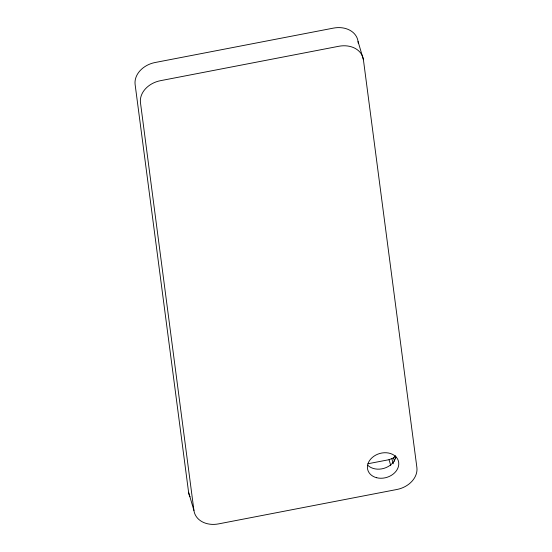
<?xml version="1.0" encoding="UTF-8"?>
<svg xmlns="http://www.w3.org/2000/svg" width="552" height="552" viewBox="0 0 552 552"><rect width="100%" height="100%" fill="white"/><g stroke="black" fill="none" stroke-linecap="round" stroke-linejoin="round"><path stroke-width="0.83" d="M367.936 463.756L389.043 459.685L393.548 457.912L395.611 455.745M358.062 41.538L363.409 59.706L416.877 467.454A22.77 17.795 -16.4 0 1 396.909 489.486L218.557 523.889A22.77 17.795 -16.4 0 1 193.938 510.462L188.591 492.294L135.123 84.546A22.77 17.795 -16.4 0 1 155.091 62.514L333.442 28.111A22.77 17.795 -16.4 0 1 358.062 41.538L358.282 43.249M394.942 456.697L395.425 458.346M393.548 457.912L394.521 461.217M391.865 458.829L393.321 463.783M389.043 459.685L390.74 465.467M193.938 510.462L140.47 102.713A22.77 17.795 -16.4 0 1 160.439 80.689L338.79 46.278A22.77 17.795 -16.4 0 1 363.409 59.706M189.957 496.731A22.77 17.795 -16.4 0 1 188.591 492.294M395.922 456.711A15.939 12.454 -16.4 0 1 384.075 468.317A15.939 12.454 -16.4 0 1 367.722 465.219M376.706 477.742A15.939 12.454 -16.4 0 0 398.703 462.479A15.939 12.454 -16.4 0 0 373.883 456.249A15.939 12.454 -16.4 0 0 376.706 477.742"/></g></svg>
